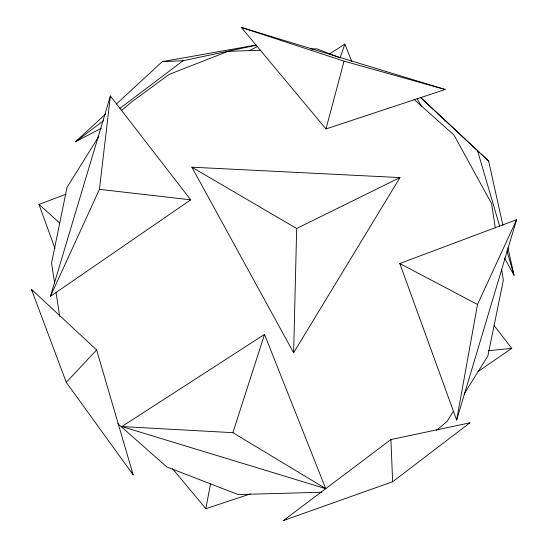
<?xml version="1.0" encoding="UTF-8"?>
<svg xmlns="http://www.w3.org/2000/svg" width="548" height="548" viewBox="0 0 548 548"><rect width="100%" height="100%" fill="white"/><g stroke="black" fill="none" stroke-linecap="round" stroke-linejoin="round"><path stroke-width="0.82" d="M293.632 352.768L296.674 228.495L191.855 167.181L293.632 352.768L399.978 177.579L191.855 167.181M50.437 296.352L99.428 189.341L110.395 95.996L190.711 199.842L50.437 296.352L110.395 95.996M456.648 420.063L477.507 304.483L516.6 219.707L399.793 263.519L456.648 420.063L516.6 219.707M250.436 493.906L205.843 508.674L210.507 483.877M325.992 128.951L344.055 61.15L241.298 27.4L325.992 128.951L445.188 89.495L241.298 27.4M121.855 426.563L232.879 432.673L264.513 334.41L325.745 488.658L121.855 426.563L264.513 334.41M340.185 57.711L344.87 44.066L351.816 61.554M98.921 136.226L67.034 187.354L51.546 263.054L54.642 283.289M453.258 411.473L446.969 421.556L436.489 430.296M464.04 394.19L487.843 356.029L503.331 280.329L501.653 269.363M66.274 382.346L96.612 349.919L31.4 289.296L66.274 382.346L133.178 474.876L96.612 349.919M101.332 128.246L75.549 141.761L105.702 113.895M116.382 104.024L162.242 61.636L256.238 45.032M121.663 110.347L132.143 101.599L169.222 74.37L228.091 51.32L260.615 50.279M392.635 481.74L469.883 422.837L390.923 439.551L283.316 520.6L392.635 481.74L390.923 439.551M75.549 141.761L103.469 120.731M119.813 108.422L183.148 60.712L256.3 45.231M477.925 371.64L511.757 348.364L494.029 325.437M329.814 53.786L344.87 44.066M249.224 50.752L257.567 46.381M283.316 520.6L286.351 519.011M468.369 423.631L469.883 422.837M296.674 228.495L399.978 177.579M54.992 248.525L38.956 204.37L66.157 194.17M488.227 350.734L511.757 348.364M162.242 61.636L183.148 60.712M321.888 492.248L238.092 494.549L166.845 466.965L117.847 423.686M310.826 48.978L316.785 48.827L339.739 57.718M99.428 189.341L190.711 199.842M344.055 61.15L445.188 89.495M399.793 263.519L477.507 304.483M232.879 432.673L325.745 488.658M414.117 99.455L453.997 135.055L491.577 203.582L495.324 228.043M38.956 204.37L59.732 223.05M420.405 97.297L488.604 161.03L502.893 225.255M420.323 97.256L479.295 152.337M481.158 154.077L488.604 161.03M172.51 468.704L205.843 508.674M417.179 98.702L421.693 106.928M504.592 258.087L514.031 275.302L507.907 247.778M31.4 289.296L32.633 291.536M131.541 471.883L133.178 474.876M477.459 150.344L499.687 226.297M506.859 250.799L514.031 275.302M56.067 292.57L59.677 316.182"/></g></svg>
